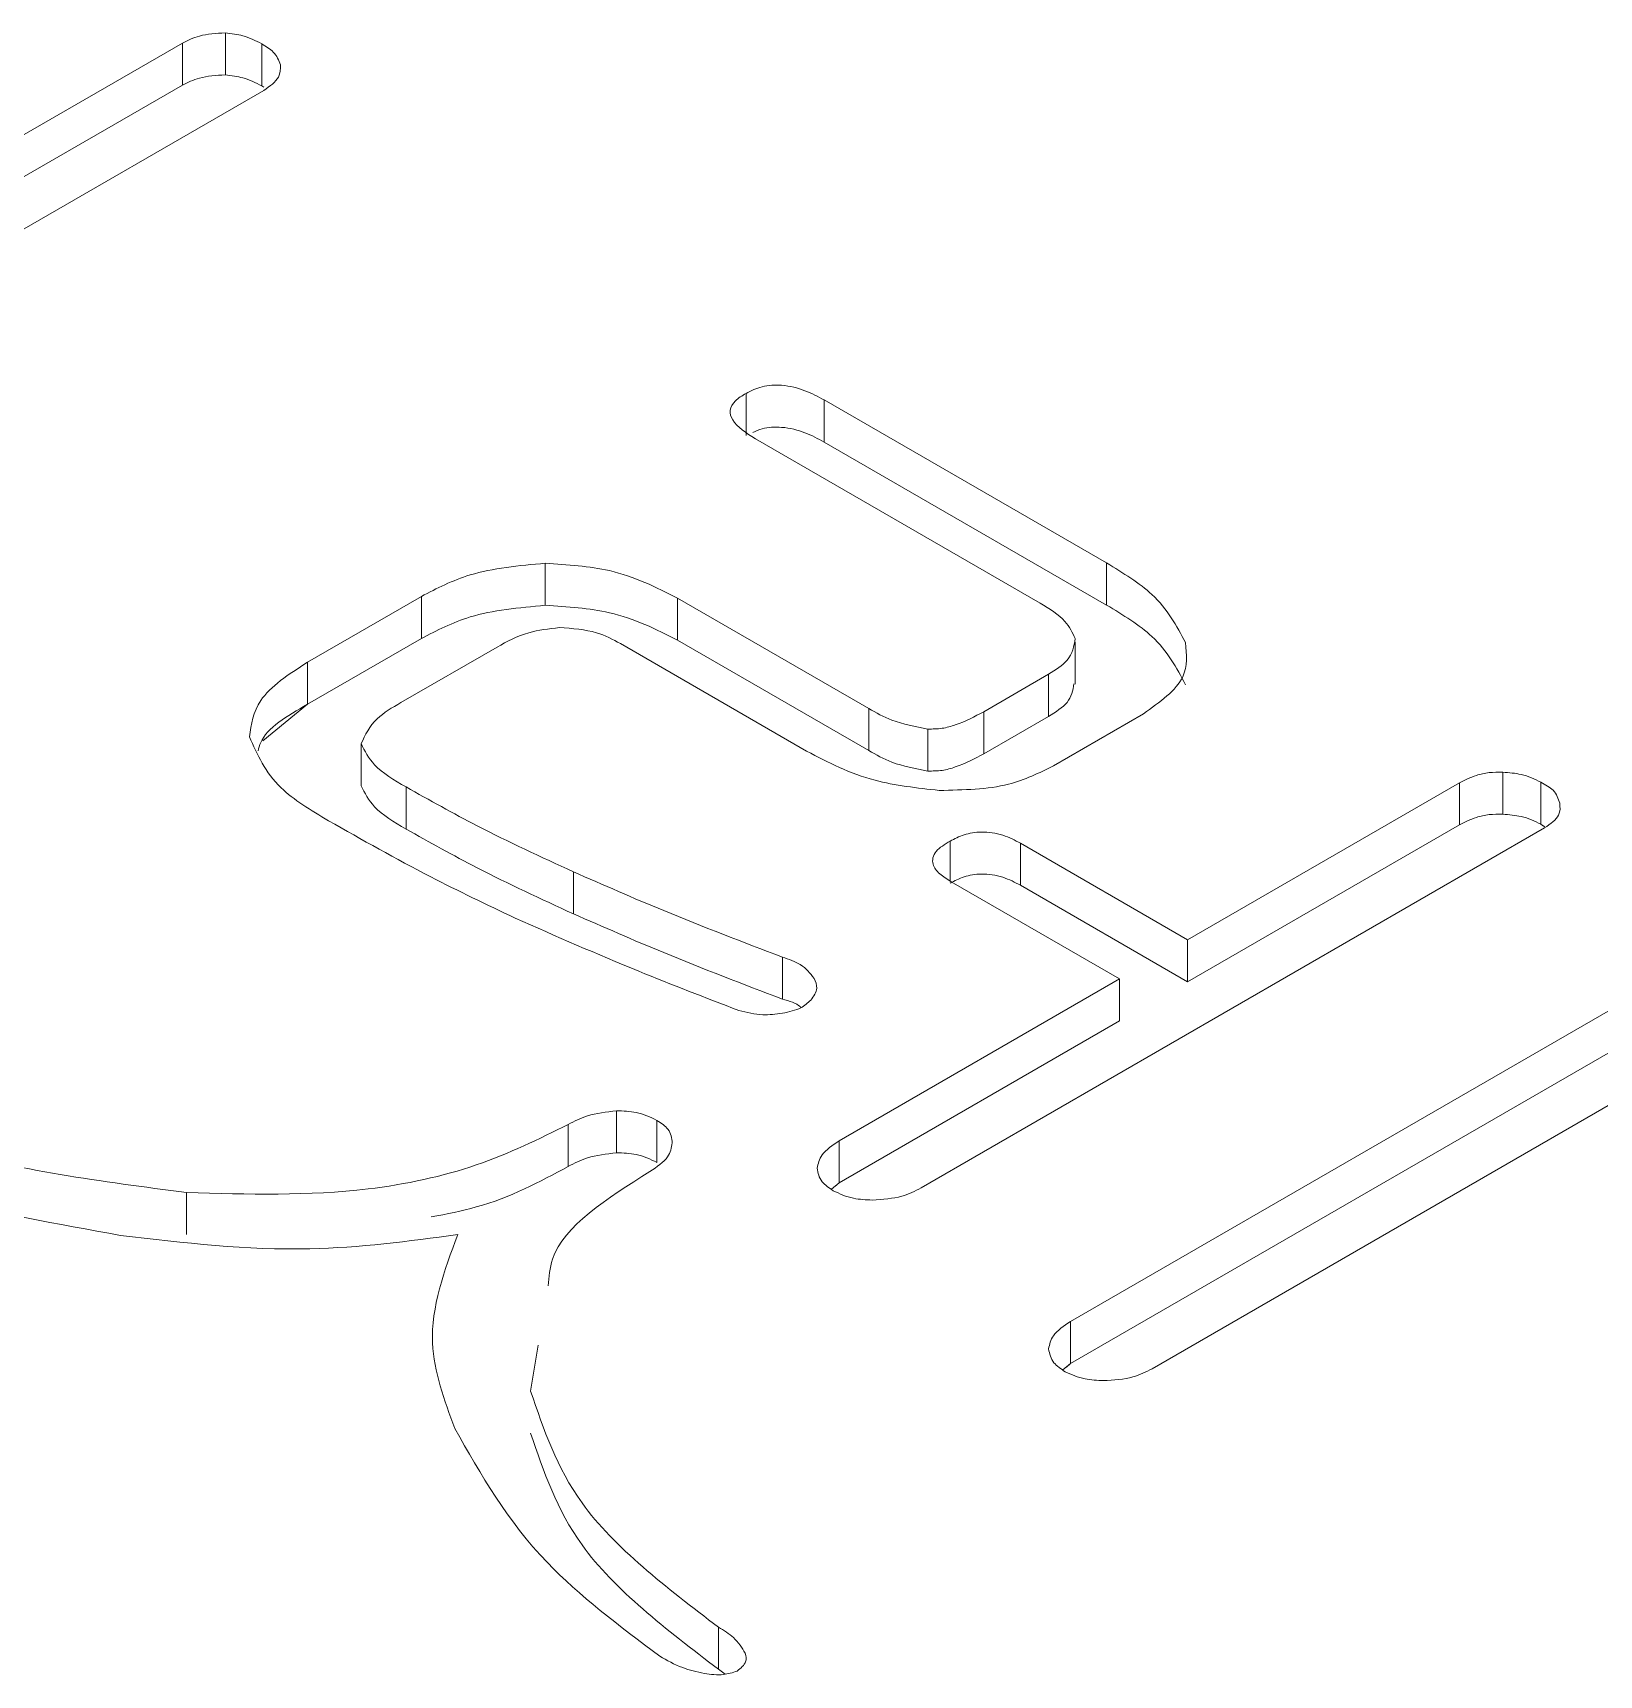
# Model space of a CAD drawing. Header units: millimetres. Extents: x 169 to 14583, y -399 to 10804.
# Drawn here: x 11636.98 to 11646.11, y 7136.68 to 7146.25 of the extents above; entities that cross this region are included whole.
import ezdxf

# ---------------------------------------------------------------- set-up
doc = ezdxf.new("R2010")
doc.units = ezdxf.units.MM
doc.header["$LTSCALE"] = 35

msp = doc.modelspace()

# ---------------------------------------------------------------- linework, layer by layer
at = {"color": 7, "linetype": 'Continuous', "lineweight": 18}
for p, q in [((11637.8506, 7146.1915), (11631.2991, 7142.4094)), ((11637.8506, 7145.9465), (11637.8506, 7146.1915)), ((11638.1009, 7146.0066), (11638.1009, 7146.2515)), ((11638.3128, 7145.9429), (11638.3128, 7146.1879)), ((11637.8506, 7145.9465), (11631.2991, 7142.1644)), ((11635.2236, 7144.1255), (11638.3252, 7145.916)), ((11638.3249, 7145.9342), (11638.3128, 7145.9429)), ((11641.1356, 7143.9056), (11641.1356, 7144.1505)), ((11643.2373, 7143.1619), (11641.5917, 7144.1119)), ((11641.5917, 7143.8669), (11641.5917, 7144.1119)), ((11641.1902, 7143.8859), (11642.8494, 7142.928)), ((11643.2373, 7142.917), (11641.5917, 7143.8669)), ((11639.9659, 7142.9155), (11639.9659, 7143.1605)), ((11643.2373, 7142.917), (11643.2373, 7143.1619)), ((11639.2434, 7142.9666), (11638.5792, 7142.5832)), ((11639.2434, 7142.7217), (11639.2434, 7142.9666)), ((11641.8506, 7142.3142), (11640.7366, 7142.9573)), ((11640.7366, 7142.7124), (11640.7366, 7142.9573)), ((11639.2434, 7142.7217), (11638.5792, 7142.3382)), ((11639.1245, 7142.3486), (11639.6846, 7142.6719)), ((11640.4033, 7142.6919), (11641.4888, 7142.0653)), ((11641.8506, 7142.0693), (11640.7366, 7142.7124)), ((11643.0541, 7142.4564), (11643.0541, 7142.7014)), ((11643.0541, 7142.4564), (11643.0541, 7142.7014)), ((11638.5792, 7142.3382), (11638.5792, 7142.5832)), ((11642.899, 7142.5131), (11642.521, 7142.2949)), ((11642.899, 7142.2681), (11642.899, 7142.5131)), ((11638.5792, 7142.3382), (11638.3187, 7142.1245)), ((11641.8506, 7142.0693), (11641.8506, 7142.3142)), ((11642.521, 7142.0499), (11642.521, 7142.2949)), ((11642.899, 7142.2681), (11642.521, 7142.0499)), ((11642.9275, 7141.9801), (11643.4517, 7142.2827)), ((11642.1951, 7141.9491), (11642.1951, 7142.194)), ((11638.8927, 7141.8639), (11638.8927, 7142.1089)), ((11645.2931, 7141.8807), (11643.7094, 7140.9665)), ((11645.2931, 7141.6357), (11645.2931, 7141.8807)), ((11645.5459, 7141.6973), (11645.5459, 7141.9422)), ((11645.7677, 7141.6393), (11645.7677, 7141.8843)), ((11639.1542, 7141.6114), (11639.1542, 7141.8564)), ((11642.1555, 7139.52), (11645.79, 7141.6182)), ((11645.2931, 7141.6357), (11643.7094, 7140.7215)), ((11645.7843, 7141.6284), (11645.7677, 7141.6393)), ((11645.7918, 7141.6234), (11645.7677, 7141.6393)), ((11642.3253, 7141.3085), (11642.3253, 7141.5409)), ((11643.7094, 7140.9665), (11642.7354, 7141.5288)), ((11642.7354, 7141.2838), (11642.7354, 7141.5288)), ((11640.1294, 7141.1171), (11640.1294, 7141.3621)), ((11642.3314, 7141.3041), (11643.3129, 7140.7376)), ((11643.7094, 7140.7215), (11642.7354, 7141.2838)), ((11646.8842, 7140.9679), (11643.0266, 7138.741)), ((11643.7094, 7140.7215), (11643.7094, 7140.9665)), ((11641.3475, 7140.6199), (11641.3475, 7140.8649)), ((11643.3129, 7140.7376), (11641.6784, 7139.794)), ((11646.8842, 7140.7229), (11643.0266, 7138.496)), ((11643.3129, 7140.4926), (11643.3129, 7140.7376)), ((11643.5025, 7138.4663), (11647.3687, 7140.6982)), ((11643.3129, 7140.4926), (11641.6784, 7139.549)), ((11640.381, 7139.7243), (11640.381, 7139.9693)), ((11640.0997, 7139.6449), (11640.0997, 7139.8899)), ((11640.6164, 7139.6685), (11640.6164, 7139.9135)), ((11641.6784, 7139.549), (11641.6784, 7139.794)), ((11637.8754, 7139.2479), (11637.8754, 7139.4928)), ((11641.6784, 7139.549), (11641.6335, 7139.5119)), ((11641.6784, 7139.549), (11641.6538, 7139.5287)), ((11643.0266, 7138.496), (11643.0266, 7138.741)), ((11639.8804, 7138.3354), (11639.9248, 7138.6032)), ((11639.8804, 7138.3354), (11639.9248, 7138.6032)), ((11643.0266, 7138.496), (11642.9823, 7138.4592)), ((11643.0266, 7138.496), (11643.0026, 7138.4761)), ((11640.9746, 7136.7148), (11640.9746, 7136.9598)), ((11641.0148, 7136.6869), (11640.9746, 7136.7148)), ((11641.0148, 7136.6869), (11640.9746, 7136.7148))]:
    msp.add_line(p, q, dxfattribs=at)
for points, knots in [([(11638.1009, 7146.2515), (11638.0481, 7146.2485), (11637.9534, 7146.243), (11637.8821, 7146.2073), (11637.8506, 7146.1915)], [0, 0, 0, 0, 0.55839, 1, 1, 1, 1]), ([(11638.1009, 7146.2515), (11638.0481, 7146.2485), (11637.9534, 7146.243), (11637.8821, 7146.2073), (11637.8506, 7146.1915)], [0, 0, 0, 0, 0.55839, 1, 1, 1, 1]), ([(11638.3128, 7146.1879), (11638.2783, 7146.2055), (11638.2164, 7146.237), (11638.1363, 7146.2471), (11638.1009, 7146.2515)], [0, 0, 0, 0, 0.558805, 1, 1, 1, 1]), ([(11638.3128, 7146.1879), (11638.2783, 7146.2055), (11638.2164, 7146.237), (11638.1363, 7146.2471), (11638.1009, 7146.2515)], [0, 0, 0, 0, 0.558805, 1, 1, 1, 1]), ([(11638.4231, 7146.0656), (11638.4125, 7146.0914), (11638.3935, 7146.1378), (11638.3376, 7146.1725), (11638.3128, 7146.1879)], [0, 0, 0, 0, 0.557472, 1, 1, 1, 1]), ([(11638.4231, 7146.0656), (11638.4125, 7146.0914), (11638.3935, 7146.1378), (11638.3376, 7146.1725), (11638.3128, 7146.1879)], [0, 0, 0, 0, 0.557472, 1, 1, 1, 1]), ([(11638.1009, 7146.0066), (11638.0481, 7146.0035), (11637.9534, 7145.9981), (11637.8821, 7145.9623), (11637.8506, 7145.9465)], [0, 0, 0, 0, 0.55839, 1, 1, 1, 1]), ([(11638.1009, 7146.0066), (11638.0481, 7146.0035), (11637.9534, 7145.9981), (11637.8821, 7145.9623), (11637.8506, 7145.9465)], [0, 0, 0, 0, 0.55839, 1, 1, 1, 1]), ([(11638.3128, 7145.9429), (11638.2783, 7145.9605), (11638.2164, 7145.992), (11638.1363, 7146.0021), (11638.1009, 7146.0066)], [0, 0, 0, 0, 0.558805, 1, 1, 1, 1]), ([(11638.3128, 7145.9429), (11638.2783, 7145.9605), (11638.2164, 7145.992), (11638.1363, 7146.0021), (11638.1009, 7146.0066)], [0, 0, 0, 0, 0.558805, 1, 1, 1, 1]), ([(11638.3252, 7145.916), (11638.36, 7145.9406), (11638.4223, 7145.9845), (11638.4229, 7146.0407), (11638.4231, 7146.0656)], [0, 0, 0, 0, 0.558733, 1, 1, 1, 1]), ([(11638.3252, 7145.916), (11638.36, 7145.9406), (11638.4223, 7145.9845), (11638.4229, 7146.0407), (11638.4231, 7146.0656)], [0, 0, 0, 0, 0.558733, 1, 1, 1, 1]), ([(11641.5917, 7144.1119), (11641.5556, 7144.131), (11641.4837, 7144.1691), (11641.3562, 7144.2035), (11641.2239, 7144.1949), (11641.1651, 7144.1654), (11641.1356, 7144.1505)], [0, 0, 0, 0, 0.280933, 0.560467, 0.779843, 1, 1, 1, 1]), ([(11641.5917, 7144.1119), (11641.5556, 7144.131), (11641.4837, 7144.1691), (11641.3562, 7144.2035), (11641.2239, 7144.1949), (11641.1651, 7144.1654), (11641.1356, 7144.1505)], [0, 0, 0, 0, 0.2809333, 0.5604667, 0.779843, 1, 1, 1, 1]), ([(11641.1356, 7144.1505), (11641.113, 7144.1366), (11641.0677, 7144.1087), (11641.0351, 7144.0524), (11641.0613, 7143.9682), (11641.137, 7143.9198), (11641.1902, 7143.8859)], [0, 0, 0, 0, 0.187074, 0.373708, 0.560809, 1, 1, 1, 1]), ([(11641.1356, 7144.1505), (11641.113, 7144.1366), (11641.0677, 7144.1087), (11641.0351, 7144.0524), (11641.0613, 7143.9682), (11641.137, 7143.9198), (11641.1902, 7143.8859)], [0, 0, 0, 0, 0.187074, 0.373708, 0.560809, 1, 1, 1, 1]), ([(11641.5917, 7143.8669), (11641.5556, 7143.8861), (11641.4835, 7143.9243), (11641.3568, 7143.9579), (11641.2396, 7143.9525), (11641.1924, 7143.93), (11641.175, 7143.9217)], [0, 0, 0, 0, 0.309527, 0.617512, 0.859216, 1, 1, 1, 1]), ([(11641.5917, 7143.8669), (11641.5556, 7143.8861), (11641.4835, 7143.9243), (11641.3568, 7143.9579), (11641.2396, 7143.9525), (11641.1924, 7143.93), (11641.175, 7143.9217)], [0, 0, 0, 0, 0.309527, 0.6175115, 0.8592163, 1, 1, 1, 1]), ([(11639.9659, 7143.1605), (11639.8127, 7143.1462), (11639.5385, 7143.1206), (11639.3338, 7143.0138), (11639.2434, 7142.9666)], [0, 0, 0, 0, 0.558699, 1, 1, 1, 1]), ([(11639.9659, 7143.1605), (11639.8127, 7143.1462), (11639.5385, 7143.1206), (11639.3338, 7143.0138), (11639.2434, 7142.9666)], [0, 0, 0, 0, 0.558699, 1, 1, 1, 1]), ([(11640.7366, 7142.9573), (11640.6113, 7143.0204), (11640.3876, 7143.1331), (11640.0947, 7143.1521), (11639.9659, 7143.1605)], [0, 0, 0, 0, 0.5600591, 1, 1, 1, 1]), ([(11640.7366, 7142.9573), (11640.6113, 7143.0204), (11640.3876, 7143.1331), (11640.0947, 7143.1521), (11639.9659, 7143.1605)], [0, 0, 0, 0, 0.5600591, 1, 1, 1, 1]), ([(11643.697, 7142.6976), (11643.6448, 7142.7956), (11643.5513, 7142.9709), (11643.3334, 7143.1034), (11643.2373, 7143.1619)], [0, 0, 0, 0, 0.558573, 1, 1, 1, 1]), ([(11643.697, 7142.6976), (11643.6448, 7142.7956), (11643.5513, 7142.9709), (11643.3334, 7143.1034), (11643.2373, 7143.1619)], [0, 0, 0, 0, 0.558573, 1, 1, 1, 1]), ([(11642.8494, 7142.928), (11642.904, 7142.8945), (11643.0014, 7142.8348), (11643.0379, 7142.7559), (11643.0539, 7142.7213)], [0, 0, 0, 0, 0.560412, 1, 1, 1, 1]), ([(11642.8494, 7142.928), (11642.904, 7142.8945), (11643.0014, 7142.8348), (11643.0379, 7142.7559), (11643.0539, 7142.7213)], [0, 0, 0, 0, 0.5604117, 1, 1, 1, 1]), ([(11639.9659, 7142.9155), (11639.8127, 7142.9012), (11639.5385, 7142.8756), (11639.3338, 7142.7688), (11639.2434, 7142.7217)], [0, 0, 0, 0, 0.558699, 1, 1, 1, 1]), ([(11639.9659, 7142.9155), (11639.8127, 7142.9012), (11639.5385, 7142.8756), (11639.3338, 7142.7688), (11639.2434, 7142.7217)], [0, 0, 0, 0, 0.558699, 1, 1, 1, 1]), ([(11640.7366, 7142.7124), (11640.6113, 7142.7755), (11640.3876, 7142.8881), (11640.0947, 7142.9071), (11639.9659, 7142.9155)], [0, 0, 0, 0, 0.5600591, 1, 1, 1, 1]), ([(11640.7366, 7142.7124), (11640.6113, 7142.7755), (11640.3876, 7142.8881), (11640.0947, 7142.9071), (11639.9659, 7142.9155)], [0, 0, 0, 0, 0.5600591, 1, 1, 1, 1]), ([(11643.697, 7142.4527), (11643.6448, 7142.5506), (11643.5513, 7142.7259), (11643.3334, 7142.8585), (11643.2373, 7142.917)], [0, 0, 0, 0, 0.558573, 1, 1, 1, 1]), ([(11643.697, 7142.4527), (11643.6448, 7142.5506), (11643.5513, 7142.7259), (11643.3334, 7142.8585), (11643.2373, 7142.917)], [0, 0, 0, 0, 0.558573, 1, 1, 1, 1]), ([(11639.6846, 7142.6719), (11639.7428, 7142.704), (11639.8467, 7142.7613), (11639.9863, 7142.7782), (11640.0477, 7142.7856)], [0, 0, 0, 0, 0.561066, 1, 1, 1, 1]), ([(11639.6846, 7142.6719), (11639.7428, 7142.704), (11639.8467, 7142.7613), (11639.9863, 7142.7782), (11640.0477, 7142.7856)], [0, 0, 0, 0, 0.561066, 1, 1, 1, 1]), ([(11640.0477, 7142.7856), (11640.1238, 7142.7801), (11640.2603, 7142.7702), (11640.3594, 7142.7159), (11640.4033, 7142.6919)], [0, 0, 0, 0, 0.557463, 1, 1, 1, 1]), ([(11640.0477, 7142.7856), (11640.1238, 7142.7801), (11640.2603, 7142.7702), (11640.3594, 7142.7159), (11640.4033, 7142.6919)], [0, 0, 0, 0, 0.557463, 1, 1, 1, 1]), ([(11643.0539, 7142.7213), (11643.0464, 7142.6769), (11643.0329, 7142.5973), (11642.94, 7142.5389), (11642.899, 7142.5131)], [0, 0, 0, 0, 0.558089, 1, 1, 1, 1]), ([(11643.0539, 7142.7213), (11643.0464, 7142.6769), (11643.0329, 7142.5973), (11642.94, 7142.5389), (11642.899, 7142.5131)], [0, 0, 0, 0, 0.558089, 1, 1, 1, 1]), ([(11643.4517, 7142.2827), (11643.5474, 7142.3512), (11643.7185, 7142.4737), (11643.7036, 7142.6292), (11643.697, 7142.6976)], [0, 0, 0, 0, 0.559515, 1, 1, 1, 1]), ([(11643.4517, 7142.2827), (11643.5474, 7142.3512), (11643.7185, 7142.4737), (11643.7036, 7142.6292), (11643.697, 7142.6976)], [0, 0, 0, 0, 0.559515, 1, 1, 1, 1]), ([(11638.5792, 7142.5832), (11638.4709, 7142.513), (11638.2776, 7142.3877), (11638.2521, 7142.2218), (11638.2409, 7142.149)], [0, 0, 0, 0, 0.560531, 1, 1, 1, 1]), ([(11638.5792, 7142.5832), (11638.4709, 7142.513), (11638.2776, 7142.3877), (11638.2521, 7142.2218), (11638.2409, 7142.149)], [0, 0, 0, 0, 0.560531, 1, 1, 1, 1]), ([(11643.0468, 7142.4573), (11643.0399, 7142.4197), (11643.0266, 7142.3471), (11642.9405, 7142.2938), (11642.899, 7142.2681)], [0, 0, 0, 0, 0.517758, 1, 1, 1, 1]), ([(11643.0468, 7142.4573), (11643.0399, 7142.4197), (11643.0266, 7142.3471), (11642.9405, 7142.2938), (11642.899, 7142.2681)], [0, 0, 0, 0, 0.517758, 1, 1, 1, 1]), ([(11638.8927, 7142.1089), (11638.9164, 7142.16), (11638.9588, 7142.2516), (11639.0736, 7142.3188), (11639.1245, 7142.3486)], [0, 0, 0, 0, 0.557081, 1, 1, 1, 1]), ([(11638.8927, 7142.1089), (11638.9164, 7142.16), (11638.9588, 7142.2516), (11639.0736, 7142.3188), (11639.1245, 7142.3486)], [0, 0, 0, 0, 0.557081, 1, 1, 1, 1]), ([(11638.5792, 7142.3382), (11638.4618, 7142.2702), (11638.3236, 7142.19), (11638.2961, 7142.0832), (11638.292, 7142.0671)], [0, 0, 0, 0, 0.849247, 1, 1, 1, 1]), ([(11642.1951, 7142.194), (11642.122, 7142.208), (11641.9908, 7142.2331), (11641.8936, 7142.2893), (11641.8506, 7142.3142)], [0, 0, 0, 0, 0.557811, 1, 1, 1, 1]), ([(11642.1951, 7142.194), (11642.122, 7142.208), (11641.9908, 7142.2331), (11641.8936, 7142.2893), (11641.8506, 7142.3142)], [0, 0, 0, 0, 0.557811, 1, 1, 1, 1]), ([(11642.521, 7142.2949), (11642.4687, 7142.2671), (11642.3958, 7142.2284), (11642.2798, 7142.1949), (11642.2233, 7142.1943), (11642.1951, 7142.194)], [0, 0, 0, 0, 0.559446, 0.780284, 1, 1, 1, 1]), ([(11642.521, 7142.2949), (11642.4687, 7142.2671), (11642.3958, 7142.2284), (11642.2798, 7142.1949), (11642.2233, 7142.1943), (11642.1951, 7142.194)], [0, 0, 0, 0, 0.559446, 0.780284, 1, 1, 1, 1]), ([(11638.2409, 7142.149), (11638.2874, 7142.0451), (11638.3706, 7141.8588), (11638.6003, 7141.7207), (11638.7019, 7141.6597)], [0, 0, 0, 0, 0.557645, 1, 1, 1, 1]), ([(11638.2409, 7142.149), (11638.2874, 7142.0451), (11638.3706, 7141.8588), (11638.6003, 7141.7207), (11638.7019, 7141.6597)], [0, 0, 0, 0, 0.557645, 1, 1, 1, 1]), ([(11639.1542, 7141.8564), (11639.0851, 7141.897), (11638.962, 7141.9693), (11638.9139, 7142.0663), (11638.8927, 7142.1089)], [0, 0, 0, 0, 0.56129, 1, 1, 1, 1]), ([(11639.1542, 7141.8564), (11639.0851, 7141.897), (11638.962, 7141.9693), (11638.9139, 7142.0663), (11638.8927, 7142.1089)], [0, 0, 0, 0, 0.56129, 1, 1, 1, 1]), ([(11641.4888, 7142.0653), (11641.6143, 7142), (11641.8384, 7141.8836), (11642.1326, 7141.8508), (11642.2621, 7141.8364)], [0, 0, 0, 0, 0.560279, 1, 1, 1, 1]), ([(11641.4888, 7142.0653), (11641.6143, 7142), (11641.8384, 7141.8836), (11642.1326, 7141.8508), (11642.2621, 7141.8364)], [0, 0, 0, 0, 0.560279, 1, 1, 1, 1]), ([(11642.1951, 7141.9491), (11642.122, 7141.9631), (11641.9908, 7141.9881), (11641.8936, 7142.0444), (11641.8506, 7142.0693)], [0, 0, 0, 0, 0.557811, 1, 1, 1, 1]), ([(11642.1951, 7141.9491), (11642.122, 7141.9631), (11641.9908, 7141.9881), (11641.8936, 7142.0444), (11641.8506, 7142.0693)], [0, 0, 0, 0, 0.557811, 1, 1, 1, 1]), ([(11642.521, 7142.0499), (11642.4687, 7142.0222), (11642.3958, 7141.9834), (11642.2798, 7141.9499), (11642.2233, 7141.9494), (11642.1951, 7141.9491)], [0, 0, 0, 0, 0.559446, 0.780284, 1, 1, 1, 1]), ([(11642.521, 7142.0499), (11642.4687, 7142.0222), (11642.3958, 7141.9834), (11642.2798, 7141.9499), (11642.2233, 7141.9494), (11642.1951, 7141.9491)], [0, 0, 0, 0, 0.559446, 0.780284, 1, 1, 1, 1]), ([(11642.2621, 7141.8364), (11642.403, 7141.8391), (11642.6551, 7141.8439), (11642.8441, 7141.9384), (11642.9275, 7141.9801)], [0, 0, 0, 0, 0.558848, 1, 1, 1, 1]), ([(11642.2621, 7141.8364), (11642.403, 7141.8391), (11642.6551, 7141.8439), (11642.8441, 7141.9384), (11642.9275, 7141.9801)], [0, 0, 0, 0, 0.558848, 1, 1, 1, 1]), ([(11645.5459, 7141.9422), (11645.5192, 7141.9426), (11645.4659, 7141.9433), (11645.3762, 7141.9222), (11645.3246, 7141.8964), (11645.2931, 7141.8807)], [0, 0, 0, 0, 0.279775, 0.560462, 1, 1, 1, 1]), ([(11645.5459, 7141.9422), (11645.5192, 7141.9426), (11645.4659, 7141.9433), (11645.3762, 7141.9222), (11645.3246, 7141.8964), (11645.2931, 7141.8807)], [0, 0, 0, 0, 0.279775, 0.560462, 1, 1, 1, 1]), ([(11645.7677, 7141.8843), (11645.7315, 7141.9019), (11645.6666, 7141.9335), (11645.5829, 7141.9396), (11645.5459, 7141.9422)], [0, 0, 0, 0, 0.558082, 1, 1, 1, 1]), ([(11645.7677, 7141.8843), (11645.7315, 7141.9019), (11645.6666, 7141.9335), (11645.5829, 7141.9396), (11645.5459, 7141.9422)], [0, 0, 0, 0, 0.558082, 1, 1, 1, 1]), ([(11645.878, 7141.762), (11645.8696, 7141.7886), (11645.8547, 7141.8364), (11645.7943, 7141.8696), (11645.7677, 7141.8843)], [0, 0, 0, 0, 0.558532, 1, 1, 1, 1]), ([(11645.878, 7141.762), (11645.8696, 7141.7886), (11645.8547, 7141.8364), (11645.7943, 7141.8696), (11645.7677, 7141.8843)], [0, 0, 0, 0, 0.558532, 1, 1, 1, 1]), ([(11639.1542, 7141.6114), (11639.0851, 7141.652), (11638.962, 7141.7244), (11638.9139, 7141.8214), (11638.8927, 7141.8639)], [0, 0, 0, 0, 0.56129, 1, 1, 1, 1]), ([(11639.1542, 7141.6114), (11639.0851, 7141.652), (11638.962, 7141.7244), (11638.9139, 7141.8214), (11638.8927, 7141.8639)], [0, 0, 0, 0, 0.56129, 1, 1, 1, 1]), ([(11640.1294, 7141.3621), (11639.9399, 7141.4494), (11639.6013, 7141.6054), (11639.2908, 7141.7797), (11639.1542, 7141.8564)], [0, 0, 0, 0, 0.559933, 1, 1, 1, 1]), ([(11640.1294, 7141.3621), (11639.9399, 7141.4494), (11639.6013, 7141.6054), (11639.2908, 7141.7797), (11639.1542, 7141.8564)], [0, 0, 0, 0, 0.559933, 1, 1, 1, 1]), ([(11645.5459, 7141.6973), (11645.5192, 7141.6976), (11645.4659, 7141.6983), (11645.3762, 7141.6772), (11645.3246, 7141.6515), (11645.2931, 7141.6357)], [0, 0, 0, 0, 0.279775, 0.560462, 1, 1, 1, 1]), ([(11645.5459, 7141.6973), (11645.5192, 7141.6976), (11645.4659, 7141.6983), (11645.3762, 7141.6772), (11645.3246, 7141.6515), (11645.2931, 7141.6357)], [0, 0, 0, 0, 0.279775, 0.560462, 1, 1, 1, 1]), ([(11645.7677, 7141.6393), (11645.7315, 7141.657), (11645.6666, 7141.6886), (11645.5829, 7141.6946), (11645.5459, 7141.6973)], [0, 0, 0, 0, 0.558082, 1, 1, 1, 1]), ([(11645.7677, 7141.6393), (11645.7315, 7141.657), (11645.6666, 7141.6886), (11645.5829, 7141.6946), (11645.5459, 7141.6973)], [0, 0, 0, 0, 0.558082, 1, 1, 1, 1]), ([(11645.79, 7141.6182), (11645.824, 7141.6417), (11645.8849, 7141.6838), (11645.8801, 7141.7381), (11645.878, 7141.762)], [0, 0, 0, 0, 0.559163, 1, 1, 1, 1]), ([(11645.79, 7141.6182), (11645.824, 7141.6417), (11645.8849, 7141.6838), (11645.8801, 7141.7381), (11645.878, 7141.762)], [0, 0, 0, 0, 0.559163, 1, 1, 1, 1]), ([(11638.7019, 7141.6597), (11638.8977, 7141.5489), (11639.2473, 7141.3512), (11639.6241, 7141.171), (11639.7899, 7141.0917)], [0, 0, 0, 0, 0.560007, 1, 1, 1, 1]), ([(11638.7019, 7141.6597), (11638.8977, 7141.5489), (11639.2473, 7141.3512), (11639.6241, 7141.171), (11639.7899, 7141.0917)], [0, 0, 0, 0, 0.560007, 1, 1, 1, 1]), ([(11640.1294, 7141.1171), (11639.9399, 7141.2044), (11639.6013, 7141.3604), (11639.2908, 7141.5347), (11639.1542, 7141.6114)], [0, 0, 0, 0, 0.559933, 1, 1, 1, 1]), ([(11640.1294, 7141.1171), (11639.9399, 7141.2044), (11639.6013, 7141.3604), (11639.2908, 7141.5347), (11639.1542, 7141.6114)], [0, 0, 0, 0, 0.559933, 1, 1, 1, 1]), ([(11642.7354, 7141.5288), (11642.7029, 7141.5457), (11642.6379, 7141.5796), (11642.5145, 7141.6009), (11642.4027, 7141.5807), (11642.3511, 7141.5542), (11642.3253, 7141.5409)], [0, 0, 0, 0, 0.280349, 0.559342, 0.779068, 1, 1, 1, 1]), ([(11642.7354, 7141.5288), (11642.7029, 7141.5457), (11642.6379, 7141.5796), (11642.5145, 7141.6009), (11642.4027, 7141.5807), (11642.3511, 7141.5542), (11642.3253, 7141.5409)], [0, 0, 0, 0, 0.280349, 0.559342, 0.779068, 1, 1, 1, 1]), ([(11642.3253, 7141.5409), (11642.2942, 7141.5223), (11642.2323, 7141.4853), (11642.2132, 7141.4097), (11642.2609, 7141.3485), (11642.3079, 7141.319), (11642.3314, 7141.3041)], [0, 0, 0, 0, 0.280393, 0.558263, 0.778543, 1, 1, 1, 1]), ([(11642.3253, 7141.5409), (11642.2942, 7141.5223), (11642.2323, 7141.4853), (11642.2132, 7141.4097), (11642.2609, 7141.3485), (11642.3079, 7141.319), (11642.3314, 7141.3041)], [0, 0, 0, 0, 0.280393, 0.558263, 0.778543, 1, 1, 1, 1]), ([(11641.3475, 7140.8649), (11641.1152, 7140.9537), (11640.7003, 7141.1122), (11640.3039, 7141.2857), (11640.1294, 7141.3621)], [0, 0, 0, 0, 0.560009, 1, 1, 1, 1]), ([(11641.3475, 7140.8649), (11641.1152, 7140.9537), (11640.7003, 7141.1122), (11640.3039, 7141.2857), (11640.1294, 7141.3621)], [0, 0, 0, 0, 0.560009, 1, 1, 1, 1]), ([(11642.7354, 7141.2838), (11642.7029, 7141.3008), (11642.6379, 7141.3346), (11642.5145, 7141.356), (11642.4027, 7141.3358), (11642.3511, 7141.3092), (11642.3253, 7141.296)], [0, 0, 0, 0, 0.280349, 0.559342, 0.779068, 1, 1, 1, 1]), ([(11642.7354, 7141.2838), (11642.7029, 7141.3008), (11642.6379, 7141.3346), (11642.5145, 7141.356), (11642.4027, 7141.3358), (11642.3511, 7141.3092), (11642.3253, 7141.296)], [0, 0, 0, 0, 0.280349, 0.559342, 0.779068, 1, 1, 1, 1]), ([(11641.3475, 7140.6199), (11641.1152, 7140.7087), (11640.7003, 7140.8672), (11640.3039, 7141.0408), (11640.1294, 7141.1171)], [0, 0, 0, 0, 0.560009, 1, 1, 1, 1]), ([(11641.3475, 7140.6199), (11641.1152, 7140.7087), (11640.7003, 7140.8672), (11640.3039, 7141.0408), (11640.1294, 7141.1171)], [0, 0, 0, 0, 0.560009, 1, 1, 1, 1]), ([(11639.7899, 7141.0917), (11640.0281, 7140.9871), (11640.4534, 7140.8003), (11640.8979, 7140.6291), (11641.0935, 7140.5537)], [0, 0, 0, 0, 0.559981, 1, 1, 1, 1]), ([(11639.7899, 7141.0917), (11640.0281, 7140.9871), (11640.4534, 7140.8003), (11640.8979, 7140.6291), (11641.0935, 7140.5537)], [0, 0, 0, 0, 0.559981, 1, 1, 1, 1]), ([(11641.5322, 7140.7411), (11641.5096, 7140.7703), (11641.4692, 7140.8226), (11641.3848, 7140.8519), (11641.3475, 7140.8649)], [0, 0, 0, 0, 0.557886, 1, 1, 1, 1]), ([(11641.5322, 7140.7411), (11641.5096, 7140.7703), (11641.4692, 7140.8226), (11641.3848, 7140.8519), (11641.3475, 7140.8649)], [0, 0, 0, 0, 0.557886, 1, 1, 1, 1]), ([(11641.5124, 7140.6138), (11641.5292, 7140.637), (11641.5595, 7140.6785), (11641.5406, 7140.7219), (11641.5322, 7140.7411)], [0, 0, 0, 0, 0.557404, 1, 1, 1, 1]), ([(11641.5124, 7140.6138), (11641.5292, 7140.637), (11641.5595, 7140.6785), (11641.5406, 7140.7219), (11641.5322, 7140.7411)], [0, 0, 0, 0, 0.557404, 1, 1, 1, 1]), ([(11641.0935, 7140.5537), (11641.1396, 7140.5421), (11641.222, 7140.5213), (11641.3092, 7140.5324), (11641.3475, 7140.5373)], [0, 0, 0, 0, 0.559866, 1, 1, 1, 1]), ([(11641.0935, 7140.5537), (11641.1396, 7140.5421), (11641.222, 7140.5213), (11641.3092, 7140.5324), (11641.3475, 7140.5373)], [0, 0, 0, 0, 0.559866, 1, 1, 1, 1]), ([(11641.4565, 7140.571), (11641.4546, 7140.5729), (11641.4319, 7140.5962), (11641.3879, 7140.6086), (11641.3475, 7140.6199)], [0, 0, 0, 0, 0.080003, 1, 1, 1, 1]), ([(11641.4565, 7140.571), (11641.4546, 7140.5729), (11641.4319, 7140.5962), (11641.3879, 7140.6086), (11641.3475, 7140.6199)], [0, 0, 0, 0, 0.080003, 1, 1, 1, 1]), ([(11641.3475, 7140.5373), (11641.3864, 7140.5458), (11641.4562, 7140.5612), (11641.4951, 7140.5977), (11641.5124, 7140.6138)], [0, 0, 0, 0, 0.55655, 1, 1, 1, 1]), ([(11641.3475, 7140.5373), (11641.3864, 7140.5458), (11641.4562, 7140.5612), (11641.4951, 7140.5977), (11641.5124, 7140.6138)], [0, 0, 0, 0, 0.55655, 1, 1, 1, 1]), ([(11637.8754, 7139.4928), (11637.3798, 7139.5577), (11636.4936, 7139.6737), (11635.7816, 7139.9965), (11635.4677, 7140.1388)], [0, 0, 0, 0, 0.559172, 1, 1, 1, 1]), ([(11637.8754, 7139.4928), (11637.3798, 7139.5577), (11636.4936, 7139.6737), (11635.7816, 7139.9965), (11635.4677, 7140.1388)], [0, 0, 0, 0, 0.559172, 1, 1, 1, 1]), ([(11640.381, 7139.9693), (11640.3215, 7139.9624), (11640.2151, 7139.9501), (11640.135, 7139.9083), (11640.0997, 7139.8899)], [0, 0, 0, 0, 0.558784, 1, 1, 1, 1]), ([(11640.381, 7139.9693), (11640.3215, 7139.9624), (11640.2151, 7139.9501), (11640.135, 7139.9083), (11640.0997, 7139.8899)], [0, 0, 0, 0, 0.558784, 1, 1, 1, 1]), ([(11640.6164, 7139.9135), (11640.5779, 7139.9321), (11640.509, 7139.9653), (11640.4201, 7139.968), (11640.381, 7139.9693)], [0, 0, 0, 0, 0.559572, 1, 1, 1, 1]), ([(11640.6164, 7139.9135), (11640.5779, 7139.9321), (11640.509, 7139.9653), (11640.4201, 7139.968), (11640.381, 7139.9693)], [0, 0, 0, 0, 0.559572, 1, 1, 1, 1]), ([(11635.1901, 7139.9328), (11635.5835, 7139.7629), (11636.2861, 7139.4594), (11637.122, 7139.3093), (11637.49, 7139.2432)], [0, 0, 0, 0, 0.5598477, 1, 1, 1, 1]), ([(11635.1901, 7139.9328), (11635.5835, 7139.7629), (11636.2861, 7139.4594), (11637.122, 7139.3093), (11637.49, 7139.2432)], [0, 0, 0, 0, 0.5598477, 1, 1, 1, 1]), ([(11640.0997, 7139.8899), (11639.9282, 7139.8048), (11639.5853, 7139.6347), (11638.8147, 7139.4661), (11638.2315, 7139.4827), (11637.8754, 7139.4928)], [0, 0, 0, 0, 0.280312, 0.560476, 1, 1, 1, 1]), ([(11640.0997, 7139.8899), (11639.9282, 7139.8048), (11639.5853, 7139.6347), (11638.8147, 7139.4661), (11638.2315, 7139.4827), (11637.8754, 7139.4928)], [0, 0, 0, 0, 0.280312, 0.560476, 1, 1, 1, 1]), ([(11640.7057, 7139.7818), (11640.7026, 7139.8097), (11640.6972, 7139.8595), (11640.6411, 7139.897), (11640.6164, 7139.9135)], [0, 0, 0, 0, 0.559287, 1, 1, 1, 1]), ([(11640.7057, 7139.7818), (11640.7026, 7139.8097), (11640.6972, 7139.8595), (11640.6411, 7139.897), (11640.6164, 7139.9135)], [0, 0, 0, 0, 0.559287, 1, 1, 1, 1]), ([(11640.5755, 7139.6152), (11640.6161, 7139.6423), (11640.6887, 7139.6908), (11640.7005, 7139.754), (11640.7057, 7139.7818)], [0, 0, 0, 0, 0.559759, 1, 1, 1, 1]), ([(11640.5755, 7139.6152), (11640.6161, 7139.6423), (11640.6887, 7139.6908), (11640.7005, 7139.754), (11640.7057, 7139.7818)], [0, 0, 0, 0, 0.559759, 1, 1, 1, 1]), ([(11641.6784, 7139.794), (11641.6395, 7139.7681), (11641.5702, 7139.7218), (11641.5558, 7139.6617), (11641.5495, 7139.6352)], [0, 0, 0, 0, 0.560525, 1, 1, 1, 1]), ([(11641.6784, 7139.794), (11641.6395, 7139.7681), (11641.5702, 7139.7218), (11641.5558, 7139.6617), (11641.5495, 7139.6352)], [0, 0, 0, 0, 0.560525, 1, 1, 1, 1]), ([(11640.381, 7139.7243), (11640.3215, 7139.7174), (11640.2151, 7139.7051), (11640.135, 7139.6633), (11640.0997, 7139.6449)], [0, 0, 0, 0, 0.558784, 1, 1, 1, 1]), ([(11640.381, 7139.7243), (11640.3215, 7139.7174), (11640.2151, 7139.7051), (11640.135, 7139.6633), (11640.0997, 7139.6449)], [0, 0, 0, 0, 0.558784, 1, 1, 1, 1]), ([(11640.6164, 7139.6685), (11640.5779, 7139.6871), (11640.509, 7139.7203), (11640.4201, 7139.7231), (11640.381, 7139.7243)], [0, 0, 0, 0, 0.559572, 1, 1, 1, 1]), ([(11640.6164, 7139.6685), (11640.5779, 7139.6871), (11640.509, 7139.7203), (11640.4201, 7139.7231), (11640.381, 7139.7243)], [0, 0, 0, 0, 0.559572, 1, 1, 1, 1]), ([(11640.0997, 7139.6449), (11639.9318, 7139.5548), (11639.694, 7139.4272), (11639.3901, 7139.3679), (11639.3008, 7139.3505)], [0, 0, 0, 0, 0.7062163, 1, 1, 1, 1]), ([(11640.0997, 7139.6449), (11639.9318, 7139.5548), (11639.694, 7139.4272), (11639.3901, 7139.3679), (11639.3008, 7139.3505)], [0, 0, 0, 0, 0.706216, 1, 1, 1, 1]), ([(11639.982, 7138.9485), (11639.9865, 7139.0012), (11640.0084, 7139.2585), (11640.3243, 7139.4572), (11640.5755, 7139.6152)], [0, 0, 0, 0, 0.204659, 1, 1, 1, 1]), ([(11639.982, 7138.9485), (11639.9865, 7139.0012), (11640.0084, 7139.2585), (11640.3243, 7139.4572), (11640.5755, 7139.6152)], [0, 0, 0, 0, 0.204659, 1, 1, 1, 1]), ([(11641.5495, 7139.6352), (11641.5547, 7139.6075), (11641.5639, 7139.558), (11641.6193, 7139.5202), (11641.6437, 7139.5036)], [0, 0, 0, 0, 0.559591, 1, 1, 1, 1]), ([(11641.5495, 7139.6352), (11641.5547, 7139.6075), (11641.5639, 7139.558), (11641.6193, 7139.5202), (11641.6437, 7139.5036)], [0, 0, 0, 0, 0.559591, 1, 1, 1, 1]), ([(11641.6437, 7139.5036), (11641.6812, 7139.4859), (11641.7483, 7139.4545), (11641.834, 7139.4508), (11641.8717, 7139.4492)], [0, 0, 0, 0, 0.559484, 1, 1, 1, 1]), ([(11641.6437, 7139.5036), (11641.6812, 7139.4859), (11641.7483, 7139.4545), (11641.834, 7139.4508), (11641.8717, 7139.4492)], [0, 0, 0, 0, 0.559484, 1, 1, 1, 1]), ([(11641.8717, 7139.4492), (11641.932, 7139.4531), (11642.04, 7139.46), (11642.1201, 7139.5017), (11642.1555, 7139.52)], [0, 0, 0, 0, 0.558773, 1, 1, 1, 1]), ([(11641.8717, 7139.4492), (11641.932, 7139.4531), (11642.04, 7139.46), (11642.1201, 7139.5017), (11642.1555, 7139.52)], [0, 0, 0, 0, 0.558773, 1, 1, 1, 1]), ([(11637.49, 7139.2432), (11637.8587, 7139.1999), (11638.5167, 7139.1227), (11639.1686, 7139.2094), (11639.4553, 7139.2475)], [0, 0, 0, 0, 0.560275, 1, 1, 1, 1]), ([(11637.49, 7139.2432), (11637.8587, 7139.1999), (11638.5167, 7139.1227), (11639.1686, 7139.2094), (11639.4553, 7139.2475)], [0, 0, 0, 0, 0.560275, 1, 1, 1, 1]), ([(11639.4553, 7139.2475), (11639.3775, 7139.0368), (11639.2382, 7138.66), (11639.3768, 7138.2843), (11639.438, 7138.1186)], [0, 0, 0, 0, 0.558863, 1, 1, 1, 1]), ([(11639.4553, 7139.2475), (11639.3775, 7139.0368), (11639.2382, 7138.66), (11639.3768, 7138.2843), (11639.438, 7138.1186)], [0, 0, 0, 0, 0.558863, 1, 1, 1, 1]), ([(11643.0266, 7138.741), (11642.9876, 7138.715), (11642.918, 7138.6686), (11642.9048, 7138.6081), (11642.899, 7138.5815)], [0, 0, 0, 0, 0.56012, 1, 1, 1, 1]), ([(11643.0266, 7138.741), (11642.9876, 7138.715), (11642.918, 7138.6686), (11642.9048, 7138.6081), (11642.899, 7138.5815)], [0, 0, 0, 0, 0.56012, 1, 1, 1, 1]), ([(11642.899, 7138.5815), (11642.9046, 7138.5535), (11642.9148, 7138.5034), (11642.9709, 7138.4652), (11642.9956, 7138.4484)], [0, 0, 0, 0, 0.559518, 1, 1, 1, 1]), ([(11642.899, 7138.5815), (11642.9046, 7138.5535), (11642.9148, 7138.5034), (11642.9709, 7138.4652), (11642.9956, 7138.4484)], [0, 0, 0, 0, 0.559518, 1, 1, 1, 1]), ([(11642.9956, 7138.4484), (11643.0326, 7138.4318), (11643.0988, 7138.4021), (11643.1819, 7138.3985), (11643.2187, 7138.3969)], [0, 0, 0, 0, 0.557547, 1, 1, 1, 1]), ([(11642.9956, 7138.4484), (11643.0326, 7138.4318), (11643.0988, 7138.4021), (11643.1819, 7138.3985), (11643.2187, 7138.3969)], [0, 0, 0, 0, 0.557547, 1, 1, 1, 1]), ([(11643.2187, 7138.3969), (11643.2789, 7138.4004), (11643.3868, 7138.4066), (11643.467, 7138.448), (11643.5025, 7138.4663)], [0, 0, 0, 0, 0.5585245, 1, 1, 1, 1]), ([(11643.2187, 7138.3969), (11643.2789, 7138.4004), (11643.3868, 7138.4066), (11643.467, 7138.448), (11643.5025, 7138.4663)], [0, 0, 0, 0, 0.5585245, 1, 1, 1, 1]), ([(11640.9746, 7136.9598), (11640.671, 7137.1914), (11640.1288, 7137.6052), (11639.9563, 7138.1122), (11639.8804, 7138.3354)], [0, 0, 0, 0, 0.559901, 1, 1, 1, 1]), ([(11640.9746, 7136.9598), (11640.671, 7137.1914), (11640.1288, 7137.6052), (11639.9563, 7138.1122), (11639.8804, 7138.3354)], [0, 0, 0, 0, 0.559901, 1, 1, 1, 1]), ([(11639.438, 7138.1186), (11639.5907, 7137.8492), (11639.8637, 7137.3679), (11640.3975, 7136.9673), (11640.6325, 7136.7909)], [0, 0, 0, 0, 0.5596225, 1, 1, 1, 1]), ([(11639.438, 7138.1186), (11639.5907, 7137.8492), (11639.8637, 7137.3679), (11640.3975, 7136.9673), (11640.6325, 7136.7909)], [0, 0, 0, 0, 0.559622, 1, 1, 1, 1]), ([(11640.9746, 7136.7148), (11640.671, 7136.9465), (11640.1288, 7137.3602), (11639.9563, 7137.8673), (11639.8804, 7138.0904)], [0, 0, 0, 0, 0.559901, 1, 1, 1, 1]), ([(11640.9746, 7136.7148), (11640.671, 7136.9465), (11640.1288, 7137.3602), (11639.9563, 7137.8673), (11639.8804, 7138.0904)], [0, 0, 0, 0, 0.559901, 1, 1, 1, 1]), ([(11641.1307, 7136.8081), (11641.1116, 7136.8399), (11641.0774, 7136.8968), (11641.0061, 7136.9405), (11640.9746, 7136.9598)], [0, 0, 0, 0, 0.5585686, 1, 1, 1, 1]), ([(11641.1307, 7136.8081), (11641.1116, 7136.8399), (11641.0774, 7136.8968), (11641.0061, 7136.9405), (11640.9746, 7136.9598)], [0, 0, 0, 0, 0.558569, 1, 1, 1, 1]), ([(11641.0836, 7136.7037), (11641.105, 7136.7213), (11641.1436, 7136.753), (11641.1347, 7136.7911), (11641.1307, 7136.8081)], [0, 0, 0, 0, 0.554171, 1, 1, 1, 1]), ([(11641.0836, 7136.7037), (11641.105, 7136.7213), (11641.1436, 7136.753), (11641.1347, 7136.7911), (11641.1307, 7136.8081)], [0, 0, 0, 0, 0.554171, 1, 1, 1, 1]), ([(11640.6325, 7136.7909), (11640.6748, 7136.7665), (11640.7504, 7136.7227), (11640.8492, 7136.6996), (11640.8928, 7136.6894)], [0, 0, 0, 0, 0.559402, 1, 1, 1, 1]), ([(11640.6325, 7136.7909), (11640.6748, 7136.7665), (11640.7504, 7136.7227), (11640.8492, 7136.6996), (11640.8928, 7136.6894)], [0, 0, 0, 0, 0.559402, 1, 1, 1, 1]), ([(11640.8928, 7136.6894), (11640.9303, 7136.6848), (11640.9975, 7136.6766), (11641.0573, 7136.6954), (11641.0836, 7136.7037)], [0, 0, 0, 0, 0.558881, 1, 1, 1, 1]), ([(11640.8928, 7136.6894), (11640.9303, 7136.6848), (11640.9975, 7136.6766), (11641.0573, 7136.6954), (11641.0836, 7136.7037)], [0, 0, 0, 0, 0.558881, 1, 1, 1, 1])]:
    msp.add_open_spline(points, degree=3, knots=knots, dxfattribs=at)

doc.saveas('drawing.dxf')
